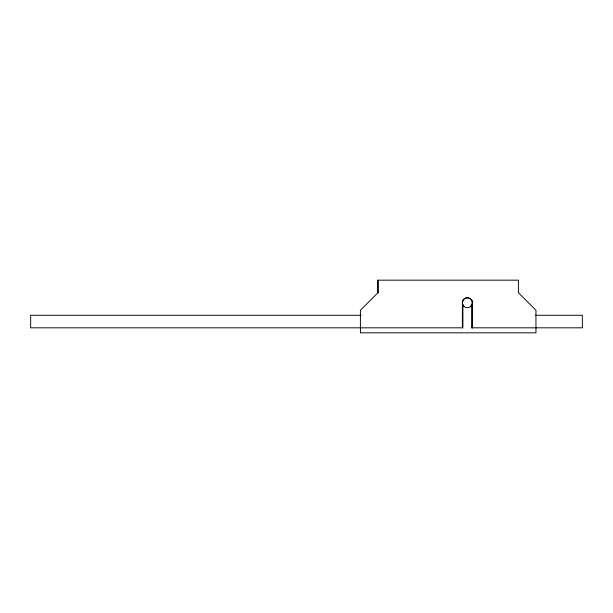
<?xml version="1.0" encoding="UTF-8"?>
<svg xmlns="http://www.w3.org/2000/svg" width="613" height="613" viewBox="0 0 613 613"><rect width="100%" height="100%" fill="white"/><g stroke="black" fill="none" stroke-linecap="round" stroke-linejoin="round"><path stroke-width="0.92" d="M472.324 327.817L472.347 301.757M472.385 302.745L472.792 300.914M472.217 304.04A5.019 5.019 0 0 1 463.826 306.285A5.019 5.019 0 0 1 466.072 297.895A5.019 5.019 0 0 1 472.217 304.04L470.914 306.285L471.841 305.764L471.841 327.817L582.35 327.817L582.35 315.274L535.417 315.274M377.968 292.707L360.413 310.262L360.413 332.828L535.954 332.828L535.954 310.262L518.399 292.707L518.399 280.172L377.968 280.172L377.968 292.707L377.968 280.172M471.405 327.817L471.841 327.817M463.428 305.764L462.892 305.764L462.892 327.817L30.65 327.817L30.65 315.274L361.095 315.274M463.826 306.285L462.524 304.04M472.347 327.817L472.347 301.757A5.088 5.088 0 0 0 462.394 301.749L462.394 327.817"/></g></svg>
